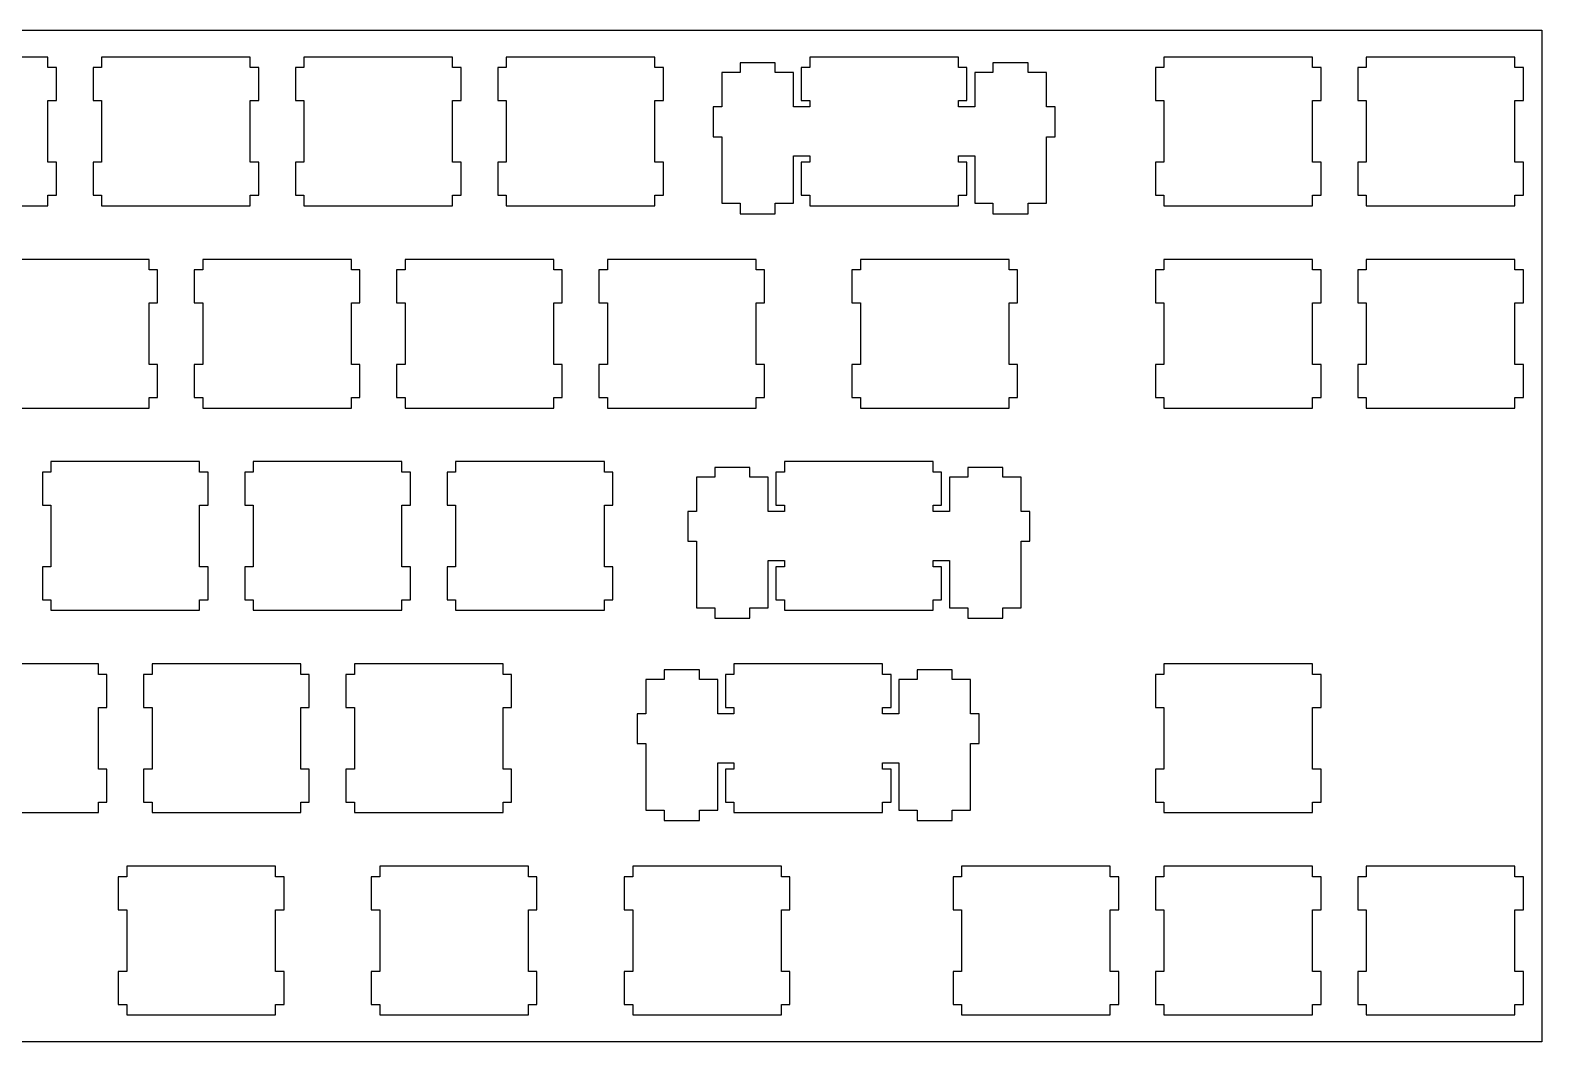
# Model space of a CAD drawing. Extents: x 0 to 329, y 0 to 96.
# Drawn here: x 186.4 to 328.7, y 0.3 to 95.5 of the extents above; entities that cross this region are included whole.
import ezdxf

# ---------------------------------------------------------------- set-up
doc = ezdxf.new("R2010")
doc.units = 0
doc.layers.get('0').update_dxf_attribs({"linetype": 'CONTINUOUS'})

msp = doc.modelspace()

# ---------------------------------------------------------------- linework, layer by layer
at = {"color": 0}
for p, q in [((0.09508, 95.5075), (328.708, 95.5075)), ((328.708, 95.5075), (328.708, 0.25769)), ((188.069, 92.9831), (174.07, 92.9831)), ((188.069, 91.9826), (188.069, 92.9831)), ((193.12, 92.9831), (193.12, 91.9826)), ((207.119, 92.9831), (193.12, 92.9831)), ((207.119, 91.9826), (207.119, 92.9831)), ((212.17, 92.9831), (212.17, 91.9826)), ((226.169, 92.9831), (212.17, 92.9831)), ((226.169, 91.9826), (226.169, 92.9831)), ((231.22, 92.9831), (231.22, 91.9826)), ((245.219, 92.9831), (231.22, 92.9831)), ((245.219, 91.9826), (245.219, 92.9831)), ((259.795, 92.9831), (259.795, 91.9826)), ((273.794, 92.9831), (259.795, 92.9831)), ((273.794, 91.9826), (273.794, 92.9831)), ((293.132, 92.9831), (293.132, 91.9826)), ((307.132, 92.9831), (293.132, 92.9831)), ((307.132, 91.9826), (307.132, 92.9831)), ((312.182, 92.9831), (312.182, 91.9826)), ((326.182, 92.9831), (312.182, 92.9831)), ((326.182, 91.9826), (326.182, 92.9831)), ((188.87, 91.9826), (188.069, 91.9826)), ((188.87, 88.8834), (188.87, 91.9826)), ((193.12, 91.9826), (192.319, 91.9826)), ((192.319, 91.9826), (192.319, 88.8834)), ((207.92, 91.9826), (207.119, 91.9826)), ((207.92, 88.8834), (207.92, 91.9826)), ((212.17, 91.9826), (211.369, 91.9826)), ((211.369, 91.9826), (211.369, 88.8834)), ((226.97, 91.9826), (226.169, 91.9826)), ((226.97, 88.8834), (226.97, 91.9826)), ((231.22, 91.9826), (230.419, 91.9826)), ((230.419, 91.9826), (230.419, 88.8834)), ((246.02, 91.9826), (245.219, 91.9826)), ((246.02, 88.8834), (246.02, 91.9826)), ((253.243, 91.5127), (251.52, 91.5127)), ((251.52, 91.5127), (251.52, 88.2826)), ((256.544, 92.4348), (253.243, 92.4348)), ((253.243, 92.4348), (253.243, 91.5127)), ((256.544, 91.5127), (256.544, 92.4348)), ((258.269, 91.5127), (256.544, 91.5127)), ((258.269, 88.2826), (258.269, 91.5127)), ((259.795, 91.9826), (258.994, 91.9826)), ((258.994, 91.9826), (258.994, 88.8834)), ((274.595, 91.9826), (273.794, 91.9826)), ((274.595, 88.8834), (274.595, 91.9826)), ((277.045, 91.5127), (275.32, 91.5127)), ((275.32, 91.5127), (275.32, 88.2826)), ((280.344, 92.4348), (277.045, 92.4348)), ((277.045, 92.4348), (277.045, 91.5127)), ((280.344, 91.5127), (280.344, 92.4348)), ((282.069, 91.5127), (280.344, 91.5127)), ((282.069, 88.2826), (282.069, 91.5127)), ((293.132, 91.9826), (292.331, 91.9826)), ((292.331, 91.9826), (292.331, 88.8834)), ((307.931, 91.9826), (307.132, 91.9826)), ((307.931, 88.8834), (307.931, 91.9826)), ((312.182, 91.9826), (311.381, 91.9826)), ((311.381, 91.9826), (311.381, 88.8834)), ((326.981, 91.9826), (326.182, 91.9826)), ((326.981, 88.8834), (326.981, 91.9826)), ((188.069, 83.0834), (188.069, 88.8834)), ((188.069, 88.8834), (188.87, 88.8834)), ((192.319, 88.8834), (193.12, 88.8834)), ((193.12, 88.8834), (193.12, 83.0834)), ((207.119, 83.0834), (207.119, 88.8834)), ((207.119, 88.8834), (207.92, 88.8834)), ((211.369, 88.8834), (212.17, 88.8834)), ((212.17, 88.8834), (212.17, 83.0834)), ((226.169, 83.0834), (226.169, 88.8834)), ((226.169, 88.8834), (226.97, 88.8834)), ((230.419, 88.8834), (231.22, 88.8834)), ((231.22, 88.8834), (231.22, 83.0834)), ((245.219, 83.0834), (245.219, 88.8834)), ((245.219, 88.8834), (246.02, 88.8834)), ((251.52, 88.2826), (250.694, 88.2826)), ((250.694, 88.2826), (250.694, 85.4837)), ((259.795, 88.2826), (258.269, 88.2826)), ((258.994, 88.8834), (259.795, 88.8834)), ((259.795, 88.8834), (259.795, 88.2826)), ((273.794, 88.2826), (273.794, 88.8834)), ((273.794, 88.8834), (274.595, 88.8834)), ((275.32, 88.2826), (273.794, 88.2826)), ((282.895, 88.2826), (282.069, 88.2826)), ((282.895, 85.4837), (282.895, 88.2826)), ((292.331, 88.8834), (293.132, 88.8834)), ((293.132, 88.8834), (293.132, 83.0834)), ((307.132, 83.0834), (307.132, 88.8834)), ((307.132, 88.8834), (307.931, 88.8834)), ((311.381, 88.8834), (312.182, 88.8834)), ((312.182, 88.8834), (312.182, 83.0834)), ((326.182, 83.0834), (326.182, 88.8834)), ((326.182, 88.8834), (326.981, 88.8834)), ((250.694, 85.4837), (251.52, 85.4837)), ((251.52, 85.4837), (251.52, 79.2138)), ((282.069, 79.2138), (282.069, 85.4837)), ((282.069, 85.4837), (282.895, 85.4837)), ((188.87, 83.0834), (188.069, 83.0834)), ((188.87, 79.9828), (188.87, 83.0834)), ((193.12, 83.0834), (192.319, 83.0834)), ((192.319, 83.0834), (192.319, 79.9828)), ((207.92, 83.0834), (207.119, 83.0834)), ((207.92, 79.9828), (207.92, 83.0834)), ((212.17, 83.0834), (211.369, 83.0834)), ((211.369, 83.0834), (211.369, 79.9828)), ((226.97, 83.0834), (226.169, 83.0834)), ((226.97, 79.9828), (226.97, 83.0834)), ((231.22, 83.0834), (230.419, 83.0834)), ((230.419, 83.0834), (230.419, 79.9828)), ((246.02, 83.0834), (245.219, 83.0834)), ((246.02, 79.9828), (246.02, 83.0834)), ((258.269, 79.2138), (258.269, 83.6828)), ((258.269, 83.6828), (259.795, 83.6828)), ((259.795, 83.0834), (258.994, 83.0834)), ((258.994, 83.0834), (258.994, 79.9828)), ((259.795, 83.6828), (259.795, 83.0834)), ((273.794, 83.0834), (273.794, 83.6828)), ((273.794, 83.6828), (275.32, 83.6828)), ((274.595, 83.0834), (273.794, 83.0834)), ((274.595, 79.9828), (274.595, 83.0834)), ((275.32, 83.6828), (275.32, 79.2138)), ((293.132, 83.0834), (292.331, 83.0834)), ((292.331, 83.0834), (292.331, 79.9828)), ((307.931, 83.0834), (307.132, 83.0834)), ((307.931, 79.9828), (307.931, 83.0834)), ((312.182, 83.0834), (311.381, 83.0834)), ((311.381, 83.0834), (311.381, 79.9828)), ((326.981, 83.0834), (326.182, 83.0834)), ((326.981, 79.9828), (326.981, 83.0834)), ((188.069, 78.9838), (188.069, 79.9828)), ((188.069, 79.9828), (188.87, 79.9828)), ((192.319, 79.9828), (193.12, 79.9828)), ((193.12, 79.9828), (193.12, 78.9838)), ((207.119, 78.9838), (207.119, 79.9828)), ((207.119, 79.9828), (207.92, 79.9828)), ((211.369, 79.9828), (212.17, 79.9828)), ((212.17, 79.9828), (212.17, 78.9838)), ((226.169, 78.9838), (226.169, 79.9828)), ((226.169, 79.9828), (226.97, 79.9828)), ((230.419, 79.9828), (231.22, 79.9828)), ((231.22, 79.9828), (231.22, 78.9838)), ((245.219, 78.9838), (245.219, 79.9828)), ((245.219, 79.9828), (246.02, 79.9828)), ((258.994, 79.9828), (259.795, 79.9828)), ((259.795, 79.9828), (259.795, 78.9838)), ((273.794, 78.9838), (273.794, 79.9828)), ((273.794, 79.9828), (274.595, 79.9828)), ((292.331, 79.9828), (293.132, 79.9828)), ((293.132, 79.9828), (293.132, 78.9838)), ((307.132, 78.9838), (307.132, 79.9828)), ((307.132, 79.9828), (307.931, 79.9828)), ((311.381, 79.9828), (312.182, 79.9828)), ((312.182, 79.9828), (312.182, 78.9838)), ((326.182, 78.9838), (326.182, 79.9828)), ((326.182, 79.9828), (326.981, 79.9828)), ((174.07, 78.9838), (188.069, 78.9838)), ((193.12, 78.9838), (207.119, 78.9838)), ((212.17, 78.9838), (226.169, 78.9838)), ((231.22, 78.9838), (245.219, 78.9838)), ((251.52, 79.2138), (253.243, 79.2138)), ((253.243, 79.2138), (253.243, 78.2327)), ((256.544, 78.2327), (256.544, 79.2138)), ((256.544, 79.2138), (258.269, 79.2138)), ((259.795, 78.9838), (273.794, 78.9838)), ((275.32, 79.2138), (277.045, 79.2138)), ((277.045, 79.2138), (277.045, 78.2327)), ((280.344, 78.2327), (280.344, 79.2138)), ((280.344, 79.2138), (282.069, 79.2138)), ((293.132, 78.9838), (307.132, 78.9838)), ((312.182, 78.9838), (326.182, 78.9838)), ((253.243, 78.2327), (256.544, 78.2327)), ((277.045, 78.2327), (280.344, 78.2327)), ((197.594, 73.9331), (183.595, 73.9331)), ((197.594, 72.9326), (197.594, 73.9331)), ((198.395, 72.9326), (197.594, 72.9326)), ((198.395, 69.8334), (198.395, 72.9326)), ((202.645, 72.9326), (201.844, 72.9326)), ((201.844, 72.9326), (201.844, 69.8334)), ((202.645, 73.9331), (202.645, 72.9326)), ((216.644, 73.9331), (202.645, 73.9331)), ((216.644, 72.9326), (216.644, 73.9331)), ((217.445, 72.9326), (216.644, 72.9326)), ((217.445, 69.8334), (217.445, 72.9326)), ((221.695, 72.9326), (220.894, 72.9326)), ((220.894, 72.9326), (220.894, 69.8334)), ((221.695, 73.9331), (221.695, 72.9326)), ((235.694, 73.9331), (221.695, 73.9331)), ((235.694, 72.9326), (235.694, 73.9331)), ((236.495, 72.9326), (235.694, 72.9326)), ((236.495, 69.8334), (236.495, 72.9326)), ((240.745, 72.9326), (239.944, 72.9326)), ((239.944, 72.9326), (239.944, 69.8334)), ((240.745, 73.9331), (240.745, 72.9326)), ((254.744, 73.9331), (240.745, 73.9331)), ((254.744, 72.9326), (254.744, 73.9331)), ((255.545, 72.9326), (254.744, 72.9326)), ((255.545, 69.8334), (255.545, 72.9326)), ((264.557, 72.9326), (263.756, 72.9326)), ((263.756, 72.9326), (263.756, 69.8334)), ((264.557, 73.9331), (264.557, 72.9326)), ((278.557, 73.9331), (264.557, 73.9331)), ((278.557, 72.9326), (278.557, 73.9331)), ((279.356, 72.9326), (278.557, 72.9326)), ((279.356, 69.8334), (279.356, 72.9326)), ((293.132, 72.9326), (292.331, 72.9326)), ((292.331, 72.9326), (292.331, 69.8334)), ((293.132, 73.9331), (293.132, 72.9326)), ((307.132, 73.9331), (293.132, 73.9331)), ((307.132, 72.9326), (307.132, 73.9331)), ((307.931, 72.9326), (307.132, 72.9326)), ((307.931, 69.8334), (307.931, 72.9326)), ((312.182, 72.9326), (311.381, 72.9326)), ((311.381, 72.9326), (311.381, 69.8334)), ((312.182, 73.9331), (312.182, 72.9326)), ((326.182, 73.9331), (312.182, 73.9331)), ((326.182, 72.9326), (326.182, 73.9331)), ((326.981, 72.9326), (326.182, 72.9326)), ((326.981, 69.8334), (326.981, 72.9326)), ((197.594, 64.0334), (197.594, 69.8334)), ((197.594, 69.8334), (198.395, 69.8334)), ((201.844, 69.8334), (202.645, 69.8334)), ((202.645, 69.8334), (202.645, 64.0334)), ((216.644, 64.0334), (216.644, 69.8334)), ((216.644, 69.8334), (217.445, 69.8334)), ((220.894, 69.8334), (221.695, 69.8334)), ((221.695, 69.8334), (221.695, 64.0334)), ((235.694, 64.0334), (235.694, 69.8334)), ((235.694, 69.8334), (236.495, 69.8334)), ((239.944, 69.8334), (240.745, 69.8334)), ((240.745, 69.8334), (240.745, 64.0334)), ((254.744, 64.0334), (254.744, 69.8334)), ((254.744, 69.8334), (255.545, 69.8334)), ((263.756, 69.8334), (264.557, 69.8334)), ((264.557, 69.8334), (264.557, 64.0334)), ((278.557, 64.0334), (278.557, 69.8334)), ((278.557, 69.8334), (279.356, 69.8334)), ((292.331, 69.8334), (293.132, 69.8334)), ((293.132, 69.8334), (293.132, 64.0334)), ((307.132, 64.0334), (307.132, 69.8334)), ((307.132, 69.8334), (307.931, 69.8334)), ((311.381, 69.8334), (312.182, 69.8334)), ((312.182, 69.8334), (312.182, 64.0334)), ((326.182, 64.0334), (326.182, 69.8334)), ((326.182, 69.8334), (326.981, 69.8334)), ((198.395, 64.0334), (197.594, 64.0334)), ((198.395, 60.9328), (198.395, 64.0334)), ((202.645, 64.0334), (201.844, 64.0334)), ((201.844, 64.0334), (201.844, 60.9328)), ((217.445, 64.0334), (216.644, 64.0334)), ((217.445, 60.9328), (217.445, 64.0334)), ((221.695, 64.0334), (220.894, 64.0334)), ((220.894, 64.0334), (220.894, 60.9328)), ((236.495, 64.0334), (235.694, 64.0334)), ((236.495, 60.9328), (236.495, 64.0334)), ((240.745, 64.0334), (239.944, 64.0334)), ((239.944, 64.0334), (239.944, 60.9328)), ((255.545, 64.0334), (254.744, 64.0334)), ((255.545, 60.9328), (255.545, 64.0334)), ((264.557, 64.0334), (263.756, 64.0334)), ((263.756, 64.0334), (263.756, 60.9328)), ((279.356, 64.0334), (278.557, 64.0334)), ((279.356, 60.9328), (279.356, 64.0334)), ((293.132, 64.0334), (292.331, 64.0334)), ((292.331, 64.0334), (292.331, 60.9328)), ((307.931, 64.0334), (307.132, 64.0334)), ((307.931, 60.9328), (307.931, 64.0334)), ((312.182, 64.0334), (311.381, 64.0334)), ((311.381, 64.0334), (311.381, 60.9328)), ((326.981, 64.0334), (326.182, 64.0334)), ((326.981, 60.9328), (326.981, 64.0334)), ((183.595, 59.9338), (197.594, 59.9338)), ((197.594, 59.9338), (197.594, 60.9328)), ((197.594, 60.9328), (198.395, 60.9328)), ((201.844, 60.9328), (202.645, 60.9328)), ((202.645, 60.9328), (202.645, 59.9338)), ((202.645, 59.9338), (216.644, 59.9338)), ((216.644, 59.9338), (216.644, 60.9328)), ((216.644, 60.9328), (217.445, 60.9328)), ((220.894, 60.9328), (221.695, 60.9328)), ((221.695, 60.9328), (221.695, 59.9338)), ((221.695, 59.9338), (235.694, 59.9338)), ((235.694, 59.9338), (235.694, 60.9328)), ((235.694, 60.9328), (236.495, 60.9328)), ((239.944, 60.9328), (240.745, 60.9328)), ((240.745, 60.9328), (240.745, 59.9338)), ((240.745, 59.9338), (254.744, 59.9338)), ((254.744, 59.9338), (254.744, 60.9328)), ((254.744, 60.9328), (255.545, 60.9328)), ((263.756, 60.9328), (264.557, 60.9328)), ((264.557, 60.9328), (264.557, 59.9338)), ((264.557, 59.9338), (278.557, 59.9338)), ((278.557, 59.9338), (278.557, 60.9328)), ((278.557, 60.9328), (279.356, 60.9328)), ((292.331, 60.9328), (293.132, 60.9328)), ((293.132, 60.9328), (293.132, 59.9338)), ((293.132, 59.9338), (307.132, 59.9338)), ((307.132, 59.9338), (307.132, 60.9328)), ((307.132, 60.9328), (307.931, 60.9328)), ((311.381, 60.9328), (312.182, 60.9328)), ((312.182, 60.9328), (312.182, 59.9338)), ((312.182, 59.9338), (326.182, 59.9338)), ((326.182, 59.9338), (326.182, 60.9328)), ((326.182, 60.9328), (326.981, 60.9328)), ((188.357, 54.8831), (188.357, 53.8826)), ((202.357, 54.8831), (188.357, 54.8831)), ((202.357, 53.8826), (202.357, 54.8831)), ((207.407, 54.8831), (207.407, 53.8826)), ((221.407, 54.8831), (207.407, 54.8831)), ((221.407, 53.8826), (221.407, 54.8831)), ((226.457, 54.8831), (226.457, 53.8826)), ((240.457, 54.8831), (226.457, 54.8831)), ((240.457, 53.8826), (240.457, 54.8831)), ((254.161, 54.3334), (250.862, 54.3334)), ((250.862, 54.3334), (250.862, 53.4127)), ((254.161, 53.4127), (254.161, 54.3334)), ((257.412, 54.8831), (257.412, 53.8826)), ((271.413, 54.8831), (257.412, 54.8831)), ((271.413, 53.8826), (271.413, 54.8831)), ((277.963, 54.3334), (274.662, 54.3334)), ((274.662, 54.3334), (274.662, 53.4127)), ((277.963, 53.4127), (277.963, 54.3334)), ((188.357, 53.8826), (187.556, 53.8826)), ((187.556, 53.8826), (187.556, 50.7834)), ((203.156, 53.8826), (202.357, 53.8826)), ((203.156, 50.7834), (203.156, 53.8826)), ((207.407, 53.8826), (206.606, 53.8826)), ((206.606, 53.8826), (206.606, 50.7834)), ((222.206, 53.8826), (221.407, 53.8826)), ((222.206, 50.7834), (222.206, 53.8826)), ((226.457, 53.8826), (225.656, 53.8826)), ((225.656, 53.8826), (225.656, 50.7834)), ((241.256, 53.8826), (240.457, 53.8826)), ((241.256, 50.7834), (241.256, 53.8826)), ((250.862, 53.4127), (249.137, 53.4127)), ((249.137, 53.4127), (249.137, 50.1826)), ((255.888, 53.4127), (254.161, 53.4127)), ((255.888, 50.1826), (255.888, 53.4127)), ((257.412, 53.8826), (256.611, 53.8826)), ((256.611, 53.8826), (256.611, 50.7834)), ((272.212, 53.8826), (271.413, 53.8826)), ((272.212, 50.7834), (272.212, 53.8826)), ((274.662, 53.4127), (272.937, 53.4127)), ((272.937, 53.4127), (272.937, 50.1826)), ((279.688, 53.4127), (277.963, 53.4127)), ((279.688, 50.1826), (279.688, 53.4127)), ((187.556, 50.7834), (188.357, 50.7834)), ((188.357, 50.7834), (188.357, 44.9834)), ((202.357, 44.9834), (202.357, 50.7834)), ((202.357, 50.7834), (203.156, 50.7834)), ((206.606, 50.7834), (207.407, 50.7834)), ((207.407, 50.7834), (207.407, 44.9834)), ((221.407, 44.9834), (221.407, 50.7834)), ((221.407, 50.7834), (222.206, 50.7834)), ((225.656, 50.7834), (226.457, 50.7834)), ((226.457, 50.7834), (226.457, 44.9834)), ((240.457, 44.9834), (240.457, 50.7834)), ((240.457, 50.7834), (241.256, 50.7834)), ((249.137, 50.1826), (248.313, 50.1826)), ((248.313, 50.1826), (248.313, 47.3837)), ((257.412, 50.1826), (255.888, 50.1826)), ((256.611, 50.7834), (257.412, 50.7834)), ((257.412, 50.7834), (257.412, 50.1826)), ((271.413, 50.1826), (271.413, 50.7834)), ((271.413, 50.7834), (272.212, 50.7834)), ((272.937, 50.1826), (271.413, 50.1826)), ((280.512, 50.1826), (279.688, 50.1826)), ((280.512, 47.3837), (280.512, 50.1826)), ((248.313, 47.3837), (249.137, 47.3837)), ((249.137, 47.3837), (249.137, 41.1138)), ((279.688, 41.1138), (279.688, 47.3837)), ((279.688, 47.3837), (280.512, 47.3837)), ((255.888, 41.1138), (255.888, 45.5828)), ((255.888, 45.5828), (257.412, 45.5828)), ((257.412, 45.5828), (257.412, 44.9834)), ((271.413, 44.9834), (271.413, 45.5828)), ((271.413, 45.5828), (272.937, 45.5828)), ((272.937, 45.5828), (272.937, 41.1138)), ((188.357, 44.9834), (187.556, 44.9834)), ((187.556, 44.9834), (187.556, 41.8828)), ((203.156, 44.9834), (202.357, 44.9834)), ((203.156, 41.8828), (203.156, 44.9834)), ((207.407, 44.9834), (206.606, 44.9834)), ((206.606, 44.9834), (206.606, 41.8828)), ((222.206, 44.9834), (221.407, 44.9834)), ((222.206, 41.8828), (222.206, 44.9834)), ((226.457, 44.9834), (225.656, 44.9834)), ((225.656, 44.9834), (225.656, 41.8828)), ((241.256, 44.9834), (240.457, 44.9834)), ((241.256, 41.8828), (241.256, 44.9834)), ((257.412, 44.9834), (256.611, 44.9834)), ((256.611, 44.9834), (256.611, 41.8828)), ((272.212, 44.9834), (271.413, 44.9834)), ((272.212, 41.8828), (272.212, 44.9834)), ((187.556, 41.8828), (188.357, 41.8828)), ((188.357, 41.8828), (188.357, 40.8838)), ((202.357, 40.8838), (202.357, 41.8828)), ((202.357, 41.8828), (203.156, 41.8828)), ((206.606, 41.8828), (207.407, 41.8828)), ((207.407, 41.8828), (207.407, 40.8838)), ((221.407, 40.8838), (221.407, 41.8828)), ((221.407, 41.8828), (222.206, 41.8828)), ((225.656, 41.8828), (226.457, 41.8828)), ((226.457, 41.8828), (226.457, 40.8838)), ((240.457, 40.8838), (240.457, 41.8828)), ((240.457, 41.8828), (241.256, 41.8828)), ((256.611, 41.8828), (257.412, 41.8828)), ((257.412, 41.8828), (257.412, 40.8838)), ((271.413, 40.8838), (271.413, 41.8828)), ((271.413, 41.8828), (272.212, 41.8828)), ((188.357, 40.8838), (202.357, 40.8838)), ((207.407, 40.8838), (221.407, 40.8838)), ((226.457, 40.8838), (240.457, 40.8838)), ((249.137, 41.1138), (250.862, 41.1138)), ((250.862, 41.1138), (250.862, 40.1327)), ((250.862, 40.1327), (254.161, 40.1327)), ((254.161, 40.1327), (254.161, 41.1138)), ((254.161, 41.1138), (255.888, 41.1138)), ((257.412, 40.8838), (271.413, 40.8838)), ((272.937, 41.1138), (274.662, 41.1138)), ((274.662, 41.1138), (274.662, 40.1327)), ((274.662, 40.1327), (277.963, 40.1327)), ((277.963, 40.1327), (277.963, 41.1138)), ((277.963, 41.1138), (279.688, 41.1138)), ((192.832, 35.833), (178.832, 35.833)), ((192.832, 34.8327), (192.832, 35.833)), ((197.882, 35.833), (197.882, 34.8327)), ((211.882, 35.833), (197.882, 35.833)), ((211.882, 34.8327), (211.882, 35.833)), ((216.932, 35.833), (216.932, 34.8327)), ((230.932, 35.833), (216.932, 35.833)), ((230.932, 34.8327), (230.932, 35.833)), ((252.65, 35.833), (252.65, 34.8327)), ((266.65, 35.833), (252.65, 35.833)), ((266.65, 34.8327), (266.65, 35.833)), ((293.132, 35.833), (293.132, 34.8327)), ((307.132, 35.833), (293.132, 35.833)), ((307.132, 34.8327), (307.132, 35.833)), ((193.631, 34.8327), (192.832, 34.8327)), ((193.631, 31.7348), (193.631, 34.8327)), ((197.882, 34.8327), (197.081, 34.8327)), ((197.081, 34.8327), (197.081, 31.7348)), ((212.681, 34.8327), (211.882, 34.8327)), ((212.681, 31.7348), (212.681, 34.8327)), ((216.932, 34.8327), (216.131, 34.8327)), ((216.131, 34.8327), (216.131, 31.7348)), ((231.731, 34.8327), (230.932, 34.8327)), ((231.731, 31.7348), (231.731, 34.8327)), ((246.101, 34.3628), (244.376, 34.3628)), ((244.376, 34.3628), (244.376, 31.1326)), ((249.4, 35.2848), (246.101, 35.2848)), ((246.101, 35.2848), (246.101, 34.3628)), ((249.4, 34.3628), (249.4, 35.2848)), ((251.126, 34.3628), (249.4, 34.3628)), ((251.126, 31.1326), (251.126, 34.3628)), ((252.65, 34.8327), (251.849, 34.8327)), ((251.849, 34.8327), (251.849, 31.7348)), ((267.451, 34.8327), (266.65, 34.8327)), ((267.451, 31.7348), (267.451, 34.8327)), ((269.9, 34.3628), (268.176, 34.3628)), ((268.176, 34.3628), (268.176, 31.1326)), ((273.2, 35.2848), (269.9, 35.2848)), ((269.9, 35.2848), (269.9, 34.3628)), ((273.2, 34.3628), (273.2, 35.2848)), ((274.925, 34.3628), (273.2, 34.3628)), ((274.925, 31.1326), (274.925, 34.3628)), ((293.132, 34.8327), (292.331, 34.8327)), ((292.331, 34.8327), (292.331, 31.7348)), ((307.931, 34.8327), (307.132, 34.8327)), ((307.931, 31.7348), (307.931, 34.8327)), ((192.832, 25.9333), (192.832, 31.7348)), ((192.832, 31.7348), (193.631, 31.7348)), ((197.081, 31.7348), (197.882, 31.7348)), ((197.882, 31.7348), (197.882, 25.9333)), ((211.882, 25.9333), (211.882, 31.7348)), ((211.882, 31.7348), (212.681, 31.7348)), ((216.131, 31.7348), (216.932, 31.7348)), ((216.932, 31.7348), (216.932, 25.9333)), ((230.932, 25.9333), (230.932, 31.7348)), ((230.932, 31.7348), (231.731, 31.7348)), ((251.849, 31.7348), (252.65, 31.7348)), ((252.65, 31.7348), (252.65, 31.1326)), ((266.65, 31.1326), (266.65, 31.7348)), ((266.65, 31.7348), (267.451, 31.7348)), ((292.331, 31.7348), (293.132, 31.7348)), ((293.132, 31.7348), (293.132, 25.9333)), ((307.132, 25.9333), (307.132, 31.7348)), ((307.132, 31.7348), (307.931, 31.7348)), ((244.376, 31.1326), (243.55, 31.1326)), ((243.55, 31.1326), (243.55, 28.3338)), ((252.65, 31.1326), (251.126, 31.1326)), ((268.176, 31.1326), (266.65, 31.1326)), ((275.751, 31.1326), (274.925, 31.1326)), ((275.751, 28.3338), (275.751, 31.1326)), ((243.55, 28.3338), (244.376, 28.3338)), ((244.376, 28.3338), (244.376, 22.0638)), ((274.925, 22.0638), (274.925, 28.3338)), ((274.925, 28.3338), (275.751, 28.3338)), ((193.631, 25.9333), (192.832, 25.9333)), ((193.631, 22.8327), (193.631, 25.9333)), ((197.882, 25.9333), (197.081, 25.9333)), ((197.081, 25.9333), (197.081, 22.8327)), ((212.681, 25.9333), (211.882, 25.9333)), ((212.681, 22.8327), (212.681, 25.9333)), ((216.932, 25.9333), (216.131, 25.9333)), ((216.131, 25.9333), (216.131, 22.8327)), ((231.731, 25.9333), (230.932, 25.9333)), ((231.731, 22.8327), (231.731, 25.9333)), ((251.126, 22.0638), (251.126, 26.5327)), ((251.126, 26.5327), (252.65, 26.5327)), ((252.65, 25.9333), (251.849, 25.9333)), ((251.849, 25.9333), (251.849, 22.8327)), ((252.65, 26.5327), (252.65, 25.9333)), ((266.65, 25.9333), (266.65, 26.5327)), ((266.65, 26.5327), (268.176, 26.5327)), ((267.451, 25.9333), (266.65, 25.9333)), ((267.451, 22.8327), (267.451, 25.9333)), ((268.176, 26.5327), (268.176, 22.0638)), ((293.132, 25.9333), (292.331, 25.9333)), ((292.331, 25.9333), (292.331, 22.8327)), ((307.931, 25.9333), (307.132, 25.9333)), ((307.931, 22.8327), (307.931, 25.9333)), ((192.832, 21.8336), (192.832, 22.8327)), ((192.832, 22.8327), (193.631, 22.8327)), ((197.081, 22.8327), (197.882, 22.8327)), ((197.882, 22.8327), (197.882, 21.8336)), ((211.882, 21.8336), (211.882, 22.8327)), ((211.882, 22.8327), (212.681, 22.8327)), ((216.131, 22.8327), (216.932, 22.8327)), ((216.932, 22.8327), (216.932, 21.8336)), ((230.932, 21.8336), (230.932, 22.8327)), ((230.932, 22.8327), (231.731, 22.8327)), ((251.849, 22.8327), (252.65, 22.8327)), ((252.65, 22.8327), (252.65, 21.8336)), ((266.65, 21.8336), (266.65, 22.8327)), ((266.65, 22.8327), (267.451, 22.8327)), ((292.331, 22.8327), (293.132, 22.8327)), ((293.132, 22.8327), (293.132, 21.8336)), ((307.132, 21.8336), (307.132, 22.8327)), ((307.132, 22.8327), (307.931, 22.8327)), ((178.832, 21.8336), (192.832, 21.8336)), ((197.882, 21.8336), (211.882, 21.8336)), ((216.932, 21.8336), (230.932, 21.8336)), ((244.376, 22.0638), (246.101, 22.0638)), ((246.101, 22.0638), (246.101, 21.0826)), ((249.4, 21.0826), (249.4, 22.0638)), ((249.4, 22.0638), (251.126, 22.0638)), ((252.65, 21.8336), (266.65, 21.8336)), ((268.176, 22.0638), (269.9, 22.0638)), ((269.9, 22.0638), (269.9, 21.0826)), ((273.2, 21.0826), (273.2, 22.0638)), ((273.2, 22.0638), (274.925, 22.0638)), ((293.132, 21.8336), (307.132, 21.8336)), ((246.101, 21.0826), (249.4, 21.0826)), ((269.9, 21.0826), (273.2, 21.0826)), ((195.501, 15.7827), (194.7, 15.7827)), ((194.7, 15.7827), (194.7, 12.6848)), ((195.501, 16.7831), (195.501, 15.7827)), ((209.5, 16.7831), (195.501, 16.7831)), ((209.5, 15.7827), (209.5, 16.7831)), ((210.301, 15.7827), (209.5, 15.7827)), ((210.301, 12.6848), (210.301, 15.7827)), ((219.312, 15.7827), (218.513, 15.7827)), ((218.513, 15.7827), (218.513, 12.6848)), ((219.312, 16.7831), (219.312, 15.7827)), ((233.313, 16.7831), (219.312, 16.7831)), ((233.313, 15.7827), (233.313, 16.7831)), ((234.112, 15.7827), (233.313, 15.7827)), ((234.112, 12.6848), (234.112, 15.7827)), ((243.126, 15.7827), (242.325, 15.7827)), ((242.325, 15.7827), (242.325, 12.6848)), ((243.126, 16.7831), (243.126, 15.7827)), ((257.125, 16.7831), (243.126, 16.7831)), ((257.125, 15.7827), (257.125, 16.7831)), ((257.926, 15.7827), (257.125, 15.7827)), ((257.926, 12.6848), (257.926, 15.7827)), ((274.082, 15.7827), (273.281, 15.7827)), ((273.281, 15.7827), (273.281, 12.6848)), ((274.082, 16.7831), (274.082, 15.7827)), ((288.082, 16.7831), (274.082, 16.7831)), ((288.082, 15.7827), (288.082, 16.7831)), ((288.881, 15.7827), (288.082, 15.7827)), ((288.881, 12.6848), (288.881, 15.7827)), ((293.132, 15.7827), (292.331, 15.7827)), ((292.331, 15.7827), (292.331, 12.6848)), ((293.132, 16.7831), (293.132, 15.7827)), ((307.132, 16.7831), (293.132, 16.7831)), ((307.132, 15.7827), (307.132, 16.7831)), ((307.931, 15.7827), (307.132, 15.7827)), ((307.931, 12.6848), (307.931, 15.7827)), ((312.182, 15.7827), (311.381, 15.7827)), ((311.381, 15.7827), (311.381, 12.6848)), ((312.182, 16.7831), (312.182, 15.7827)), ((326.182, 16.7831), (312.182, 16.7831)), ((326.182, 15.7827), (326.182, 16.7831)), ((326.981, 15.7827), (326.182, 15.7827)), ((326.981, 12.6848), (326.981, 15.7827)), ((194.7, 12.6848), (195.501, 12.6848)), ((195.501, 12.6848), (195.501, 6.88329)), ((209.5, 6.88329), (209.5, 12.6848)), ((209.5, 12.6848), (210.301, 12.6848)), ((218.513, 12.6848), (219.312, 12.6848)), ((219.312, 12.6848), (219.312, 6.88329)), ((233.313, 6.88329), (233.313, 12.6848)), ((233.313, 12.6848), (234.112, 12.6848)), ((242.325, 12.6848), (243.126, 12.6848)), ((243.126, 12.6848), (243.126, 6.88329)), ((257.125, 6.88329), (257.125, 12.6848)), ((257.125, 12.6848), (257.926, 12.6848)), ((273.281, 12.6848), (274.082, 12.6848)), ((274.082, 12.6848), (274.082, 6.88329)), ((288.082, 6.88329), (288.082, 12.6848)), ((288.082, 12.6848), (288.881, 12.6848)), ((292.331, 12.6848), (293.132, 12.6848)), ((293.132, 12.6848), (293.132, 6.88329)), ((307.132, 6.88329), (307.132, 12.6848)), ((307.132, 12.6848), (307.931, 12.6848)), ((311.381, 12.6848), (312.182, 12.6848)), ((312.182, 12.6848), (312.182, 6.88329)), ((326.182, 6.88329), (326.182, 12.6848)), ((326.182, 12.6848), (326.981, 12.6848)), ((195.501, 6.88329), (194.7, 6.88329)), ((194.7, 6.88329), (194.7, 3.78273)), ((210.301, 6.88329), (209.5, 6.88329)), ((210.301, 3.78273), (210.301, 6.88329)), ((219.312, 6.88329), (218.513, 6.88329)), ((218.513, 6.88329), (218.513, 3.78273)), ((234.112, 6.88329), (233.313, 6.88329)), ((234.112, 3.78273), (234.112, 6.88329)), ((243.126, 6.88329), (242.325, 6.88329)), ((242.325, 6.88329), (242.325, 3.78273)), ((257.926, 6.88329), (257.125, 6.88329)), ((257.926, 3.78273), (257.926, 6.88329)), ((274.082, 6.88329), (273.281, 6.88329)), ((273.281, 6.88329), (273.281, 3.78273)), ((288.881, 6.88329), (288.082, 6.88329)), ((288.881, 3.78273), (288.881, 6.88329)), ((293.132, 6.88329), (292.331, 6.88329)), ((292.331, 6.88329), (292.331, 3.78273)), ((307.931, 6.88329), (307.132, 6.88329)), ((307.931, 3.78273), (307.931, 6.88329)), ((312.182, 6.88329), (311.381, 6.88329)), ((311.381, 6.88329), (311.381, 3.78273)), ((326.981, 6.88329), (326.182, 6.88329)), ((326.981, 3.78273), (326.981, 6.88329)), ((194.7, 3.78273), (195.501, 3.78273)), ((195.501, 3.78273), (195.501, 2.78364)), ((209.5, 2.78364), (209.5, 3.78273)), ((209.5, 3.78273), (210.301, 3.78273)), ((218.513, 3.78273), (219.312, 3.78273)), ((219.312, 3.78273), (219.312, 2.78364)), ((233.313, 2.78364), (233.313, 3.78273)), ((233.313, 3.78273), (234.112, 3.78273)), ((242.325, 3.78273), (243.126, 3.78273)), ((243.126, 3.78273), (243.126, 2.78364)), ((257.125, 2.78364), (257.125, 3.78273)), ((257.125, 3.78273), (257.926, 3.78273)), ((273.281, 3.78273), (274.082, 3.78273)), ((274.082, 3.78273), (274.082, 2.78364)), ((288.082, 2.78364), (288.082, 3.78273)), ((288.082, 3.78273), (288.881, 3.78273)), ((292.331, 3.78273), (293.132, 3.78273)), ((293.132, 3.78273), (293.132, 2.78364)), ((307.132, 2.78364), (307.132, 3.78273)), ((307.132, 3.78273), (307.931, 3.78273)), ((311.381, 3.78273), (312.182, 3.78273)), ((312.182, 3.78273), (312.182, 2.78364)), ((326.182, 2.78364), (326.182, 3.78273)), ((326.182, 3.78273), (326.981, 3.78273)), ((195.501, 2.78364), (209.5, 2.78364)), ((219.312, 2.78364), (233.313, 2.78364)), ((243.126, 2.78364), (257.125, 2.78364)), ((274.082, 2.78364), (288.082, 2.78364)), ((293.132, 2.78364), (307.132, 2.78364)), ((312.182, 2.78364), (326.182, 2.78364)), ((328.708, 0.25769), (0.09508, 0.25769))]:
    msp.add_line(p, q, dxfattribs=at)

doc.saveas('drawing.dxf')
